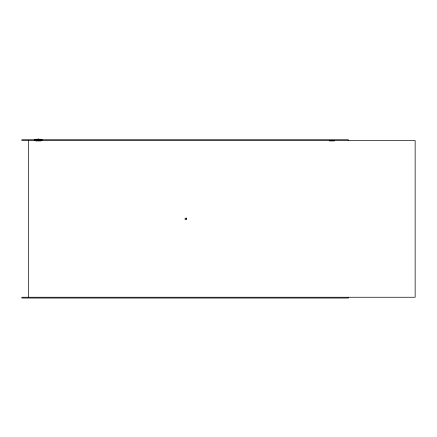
<?xml version="1.0" encoding="UTF-8"?>
<svg xmlns="http://www.w3.org/2000/svg" width="437" height="437" viewBox="0 0 437 437"><rect width="100%" height="100%" fill="white"/><g stroke="black" fill="none" stroke-linecap="round" stroke-linejoin="round"><path stroke-width="0.66" d="M37.926 138.961L38.587 138.961M35.763 140.927L40.75 140.927M329.378 140.927L334.365 140.927M348.278 140.534L348.278 139.747L21.85 139.747L21.85 140.534L415.15 140.534L415.15 297.253L21.85 297.253L21.85 298.039L348.278 298.039L348.278 297.253M41.93 140.643L41.93 139.288L34.583 139.288L34.583 140.643M28.41 140.534L28.41 297.253M186.572 218.172L185.13 218.172L185.13 219.614L186.572 219.614L186.572 218.172"/></g></svg>
